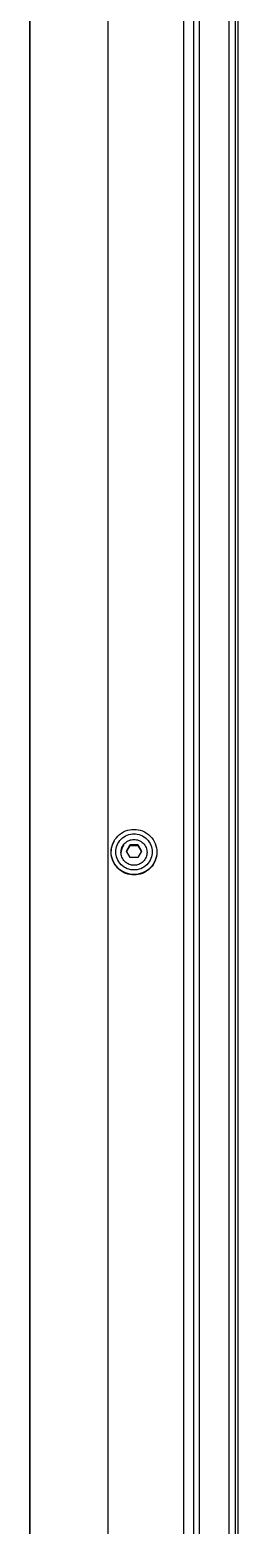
# Model space of a CAD drawing. Header units: millimetres. Extents: x 3109 to 13995, y 24552 to 39949.
# Drawn here: x 13136 to 13216, y 30326 to 30901 of the extents above; entities that cross this region are included whole.
import ezdxf

# ---------------------------------------------------------------- set-up
doc = ezdxf.new("R2010")
doc.units = ezdxf.units.MM
doc.header["$LTSCALE"] = 3
doc.layers.add('DomyÅ›lny', color=7, linetype='Continuous')

msp = doc.modelspace()

# ---------------------------------------------------------------- linework, layer by layer
at = {"layer": 'DomyÅ›lny'}
for p, q in [((13166.1, 31475.54), (13166.1, 28851.33)), ((13136.1, 31432.4), (13136.1, 28927.02)), ((13136.1, 28926.74), (13136.1, 31432.12)), ((13195.21, 28925.04), (13195.21, 31434.38)), ((13199.1, 28924.22), (13199.1, 31433.56)), ((13201.1, 31433.56), (13201.1, 28924.22)), ((13212.6, 31353.49), (13212.6, 29000.85)), ((13215.07, 29000.71), (13215.07, 31353.34)), ((13216.1, 29000.37), (13216.1, 31353)), ((13173.21, 30584.89), (13174.66, 30587.37)), ((13174.66, 30587.37), (13177.54, 30587.37)), ((13177.54, 30587.37), (13178.99, 30584.89)), ((13167.35, 30584.73), (13167.35, 30584.89)), ((13184.85, 30584.89), (13184.85, 30584.73))]:
    msp.add_line(p, q, dxfattribs=at)
for points in [[(13176.1, 30593.56, 0), (13176.88, 30593.52, 0), (13177.69, 30593.41, 0), (13178.51, 30593.23, 0), (13179.32, 30592.95, 0), (13180.12, 30592.59, 0), (13180.89, 30592.15, 0), (13181.61, 30591.62, 0), (13182.29, 30591.02, 0), (13182.89, 30590.36, 0), (13183.42, 30589.64, 0), (13183.87, 30588.87, 0), (13184.23, 30588.08, 0), (13184.51, 30587.28, 0), (13184.7, 30586.47, 0), (13184.81, 30585.67, 0), (13184.85, 30584.89, 0), (13184.81, 30584.12, 0), (13184.7, 30583.32, 0), (13184.51, 30582.51, 0), (13184.23, 30581.71, 0), (13183.87, 30580.91, 0), (13183.42, 30580.15, 0), (13182.89, 30579.43, 0), (13182.29, 30578.77, 0), (13181.61, 30578.17, 0), (13180.89, 30577.64, 0), (13180.12, 30577.2, 0), (13179.32, 30576.84, 0), (13178.51, 30576.56, 0), (13177.69, 30576.37, 0), (13176.88, 30576.26, 0), (13176.1, 30576.23, 0), (13175.31, 30576.26, 0), (13174.51, 30576.37, 0), (13173.69, 30576.56, 0), (13172.88, 30576.84, 0), (13172.08, 30577.2, 0), (13171.31, 30577.64, 0), (13170.58, 30578.17, 0), (13169.91, 30578.77, 0), (13169.31, 30579.43, 0), (13168.77, 30580.15, 0), (13168.33, 30580.91, 0), (13167.96, 30581.71, 0), (13167.69, 30582.51, 0), (13167.49, 30583.32, 0), (13167.38, 30584.12, 0), (13167.35, 30584.89, 0), (13167.38, 30585.67, 0), (13167.49, 30586.47, 0), (13167.69, 30587.28, 0), (13167.96, 30588.08, 0), (13168.33, 30588.87, 0), (13168.77, 30589.64, 0), (13169.31, 30590.36, 0), (13169.91, 30591.02, 0), (13170.58, 30591.62, 0), (13171.31, 30592.15, 0), (13172.08, 30592.59, 0), (13172.88, 30592.95, 0), (13173.69, 30593.23, 0), (13174.51, 30593.41, 0), (13175.31, 30593.52, 0)], [(13176.1, 30591.83, 0), (13176.73, 30591.8, 0), (13177.37, 30591.71, 0), (13178.02, 30591.56, 0), (13178.68, 30591.34, 0), (13179.31, 30591.05, 0), (13179.93, 30590.7, 0), (13180.51, 30590.28, 0), (13181.05, 30589.8, 0), (13181.53, 30589.26, 0), (13181.96, 30588.69, 0), (13182.32, 30588.08, 0), (13182.61, 30587.45, 0), (13182.83, 30586.8, 0), (13182.98, 30586.16, 0), (13183.07, 30585.52, 0), (13183.1, 30584.89, 0), (13183.07, 30584.27, 0), (13182.98, 30583.63, 0), (13182.83, 30582.99, 0), (13182.61, 30582.34, 0), (13182.32, 30581.71, 0), (13181.96, 30581.1, 0), (13181.53, 30580.53, 0), (13181.05, 30579.99, 0), (13180.51, 30579.51, 0), (13179.93, 30579.09, 0), (13179.31, 30578.74, 0), (13178.68, 30578.45, 0), (13178.02, 30578.23, 0), (13177.37, 30578.08, 0), (13176.73, 30577.99, 0), (13176.1, 30577.96, 0), (13175.47, 30577.99, 0), (13174.82, 30578.08, 0), (13174.17, 30578.23, 0), (13173.52, 30578.45, 0), (13172.88, 30578.74, 0), (13172.27, 30579.09, 0), (13171.69, 30579.51, 0), (13171.15, 30579.99, 0), (13170.66, 30580.53, 0), (13170.24, 30581.1, 0), (13169.88, 30581.71, 0), (13169.59, 30582.34, 0), (13169.37, 30582.99, 0), (13169.22, 30583.63, 0), (13169.13, 30584.27, 0), (13169.1, 30584.89, 0), (13169.13, 30585.52, 0), (13169.22, 30586.16, 0), (13169.37, 30586.8, 0), (13169.59, 30587.45, 0), (13169.88, 30588.08, 0), (13170.24, 30588.69, 0), (13170.66, 30589.26, 0), (13171.15, 30589.8, 0), (13171.69, 30590.28, 0), (13172.27, 30590.7, 0), (13172.88, 30591.05, 0), (13173.52, 30591.34, 0), (13174.17, 30591.56, 0), (13174.82, 30591.71, 0), (13175.47, 30591.8, 0)]]:
    msp.add_polyline3d(points, close=True, dxfattribs=at)
for points in [[(13167.35, 30584.73, 0), (13167.42, 30585.81, 0), (13167.63, 30586.92, 0), (13168.01, 30588.03, 0), (13168.55, 30589.11, 0)], [(13176.1, 30579.78, 0), (13175.65, 30579.8, 0), (13175.19, 30579.86, 0), (13174.72, 30579.97, 0), (13174.26, 30580.12, 0), (13173.8, 30580.33, 0), (13173.36, 30580.58, 0), (13172.95, 30580.88, 0), (13172.56, 30581.23, 0), (13172.22, 30581.61, 0), (13171.91, 30582.02, 0), (13171.66, 30582.45, 0), (13171.45, 30582.91, 0), (13171.29, 30583.37, 0), (13171.18, 30583.83, 0), (13171.12, 30584.28, 0), (13171.1, 30584.73, 0), (13171.12, 30585.17, 0), (13171.18, 30585.63, 0), (13171.29, 30586.09, 0), (13171.45, 30586.55, 0), (13171.66, 30587, 0), (13171.91, 30587.44, 0), (13172.22, 30587.85, 0), (13172.56, 30588.23, 0), (13172.95, 30588.57, 0), (13173.36, 30588.87, 0), (13173.8, 30589.13, 0), (13174.26, 30589.33, 0), (13174.72, 30589.49, 0), (13175.19, 30589.6, 0), (13175.65, 30589.66, 0), (13176.1, 30589.68, 0)], [(13172.27, 30587.63, 0), (13171.99, 30587.27, 0), (13171.74, 30586.88, 0), (13171.54, 30586.48, 0), (13171.38, 30586.08, 0), (13171.25, 30585.66, 0), (13171.16, 30585.25, 0), (13171.1, 30584.45, 0)], [(13173.21, 30585.25, 0), (13174.66, 30587.73, 0)], [(13174.66, 30582.78, 0), (13173.21, 30585.25, 0)], [(13174.66, 30587.73, 0), (13177.54, 30587.73, 0)], [(13176.1, 30589.68, 0), (13176.55, 30589.66, 0), (13177.01, 30589.6, 0), (13177.47, 30589.49, 0), (13177.94, 30589.33, 0), (13178.39, 30589.13, 0), (13178.83, 30588.87, 0), (13179.25, 30588.57, 0), (13179.63, 30588.23, 0), (13179.98, 30587.85, 0), (13180.28, 30587.44, 0), (13180.54, 30587, 0), (13180.75, 30586.55, 0), (13180.91, 30586.09, 0), (13181.02, 30585.63, 0), (13181.08, 30585.17, 0), (13181.1, 30584.73, 0), (13181.08, 30584.28, 0), (13181.02, 30583.83, 0), (13180.91, 30583.37, 0), (13180.75, 30582.91, 0), (13180.54, 30582.45, 0), (13180.28, 30582.02, 0), (13179.98, 30581.61, 0), (13179.63, 30581.23, 0), (13179.25, 30580.88, 0), (13178.83, 30580.58, 0), (13178.39, 30580.33, 0), (13177.94, 30580.12, 0), (13177.47, 30579.97, 0), (13177.01, 30579.86, 0), (13176.55, 30579.8, 0), (13176.1, 30579.78, 0)], [(13177.54, 30587.73, 0), (13178.99, 30585.25, 0)], [(13178.99, 30585.25, 0), (13177.54, 30582.78, 0)], [(13184.85, 30584.73, 0), (13184.81, 30583.95, 0), (13184.7, 30583.15, 0), (13184.51, 30582.34, 0), (13184.23, 30581.54, 0), (13183.87, 30580.75, 0), (13183.42, 30579.99, 0), (13182.89, 30579.27, 0), (13182.29, 30578.6, 0), (13181.61, 30578, 0), (13180.89, 30577.48, 0), (13180.12, 30577.03, 0), (13179.32, 30576.67, 0), (13178.51, 30576.4, 0), (13177.69, 30576.21, 0), (13176.88, 30576.1, 0), (13176.1, 30576.06, 0), (13175.31, 30576.1, 0), (13174.51, 30576.21, 0), (13173.69, 30576.4, 0), (13172.88, 30576.67, 0), (13172.08, 30577.03, 0), (13171.31, 30577.48, 0), (13170.58, 30578, 0), (13169.91, 30578.6, 0), (13169.31, 30579.27, 0), (13168.77, 30579.99, 0), (13168.33, 30580.75, 0), (13167.96, 30581.54, 0), (13167.69, 30582.34, 0), (13167.49, 30583.15, 0), (13167.38, 30583.95, 0), (13167.35, 30584.73, 0)], [(13177.54, 30582.78, 0), (13174.66, 30582.78, 0)]]:
    msp.add_polyline3d(points, dxfattribs=at)

doc.saveas('drawing.dxf')
